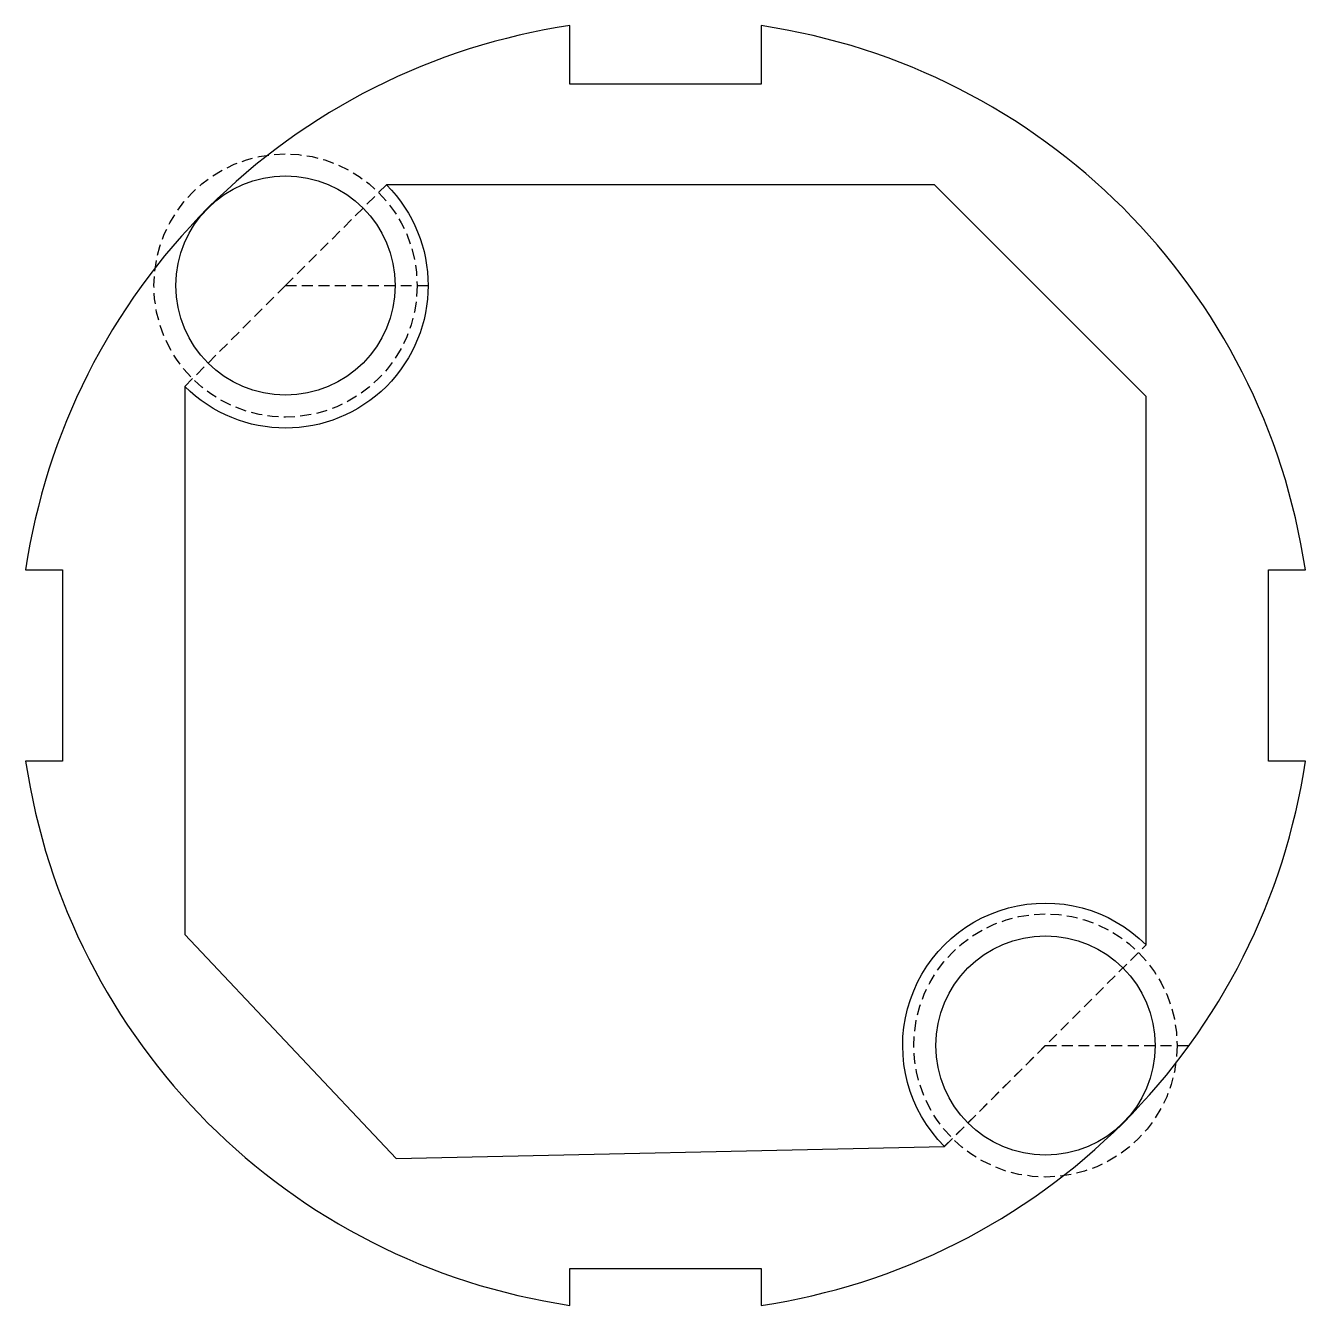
# Model space of a CAD drawing. Header units: millimetres. Extents: x -29.2 to 29.2, y -29.2 to 29.2.
import ezdxf

# ---------------------------------------------------------------- set-up
doc = ezdxf.new("R2010")
doc.units = ezdxf.units.MM
doc.linetypes.add('DASHED', pattern=[0.75, 0.5, -0.25])
doc.layers.get('0').update_dxf_attribs({"linetype": 'CONTINUOUS'})
doc.layers.add('1', color=7, linetype='DASHED')

msp = doc.modelspace()

# ---------------------------------------------------------------- linework, layer by layer
for points in [[(-4.359, -29.176), (-4.359, -27.5), (4.359, -27.5), (4.359, -29.176, 0.160635), (20.86, -20.86, 0.160635), (29.176, -4.359), (27.5, -4.359), (27.5, 4.359), (29.176, 4.359, 0.329779), (4.359, 29.176), (4.359, 26.5), (-4.359, 26.5), (-4.359, 29.176, 0.160635), (-20.86, 20.86, 0.160635), (-29.176, 4.359), (-27.5, 4.359), (-27.5, -4.359), (-29.176, -4.359, 0.329779)], [(21.913, -12.736), (21.913, 12.264), (12.272, 21.92), (-12.728, 21.92, -1), (-21.92, 12.728), (-21.92, -12.272), (-12.274, -22.477), (12.72, -21.928, -1.000131)]]:
    msp.add_lwpolyline(points, format="xyb", close=True)
for centre in [(-17.324, 17.324), (17.324, -17.324)]:
    msp.add_circle(centre, 5)
at = {"layer": '1'}
for p, q in [((-17.324, 17.324), (-12.728, 21.92)), ((-17.324, 17.324), (-21.92, 12.728)), ((-17.324, 17.324), (-10.824, 17.324)), ((-17.324, 17.324), (-10.824, 17.324)), ((12.72, -21.928), (21.913, -12.736)), ((17.324, -17.324), (12.72, -21.928)), ((17.324, -17.324), (23.835, -17.324))]:
    msp.add_line(p, q, dxfattribs=at)
for centre in [(-17.324, 17.324), (17.324, -17.324)]:
    msp.add_circle(centre, 6, dxfattribs=at)

doc.saveas('drawing.dxf')
